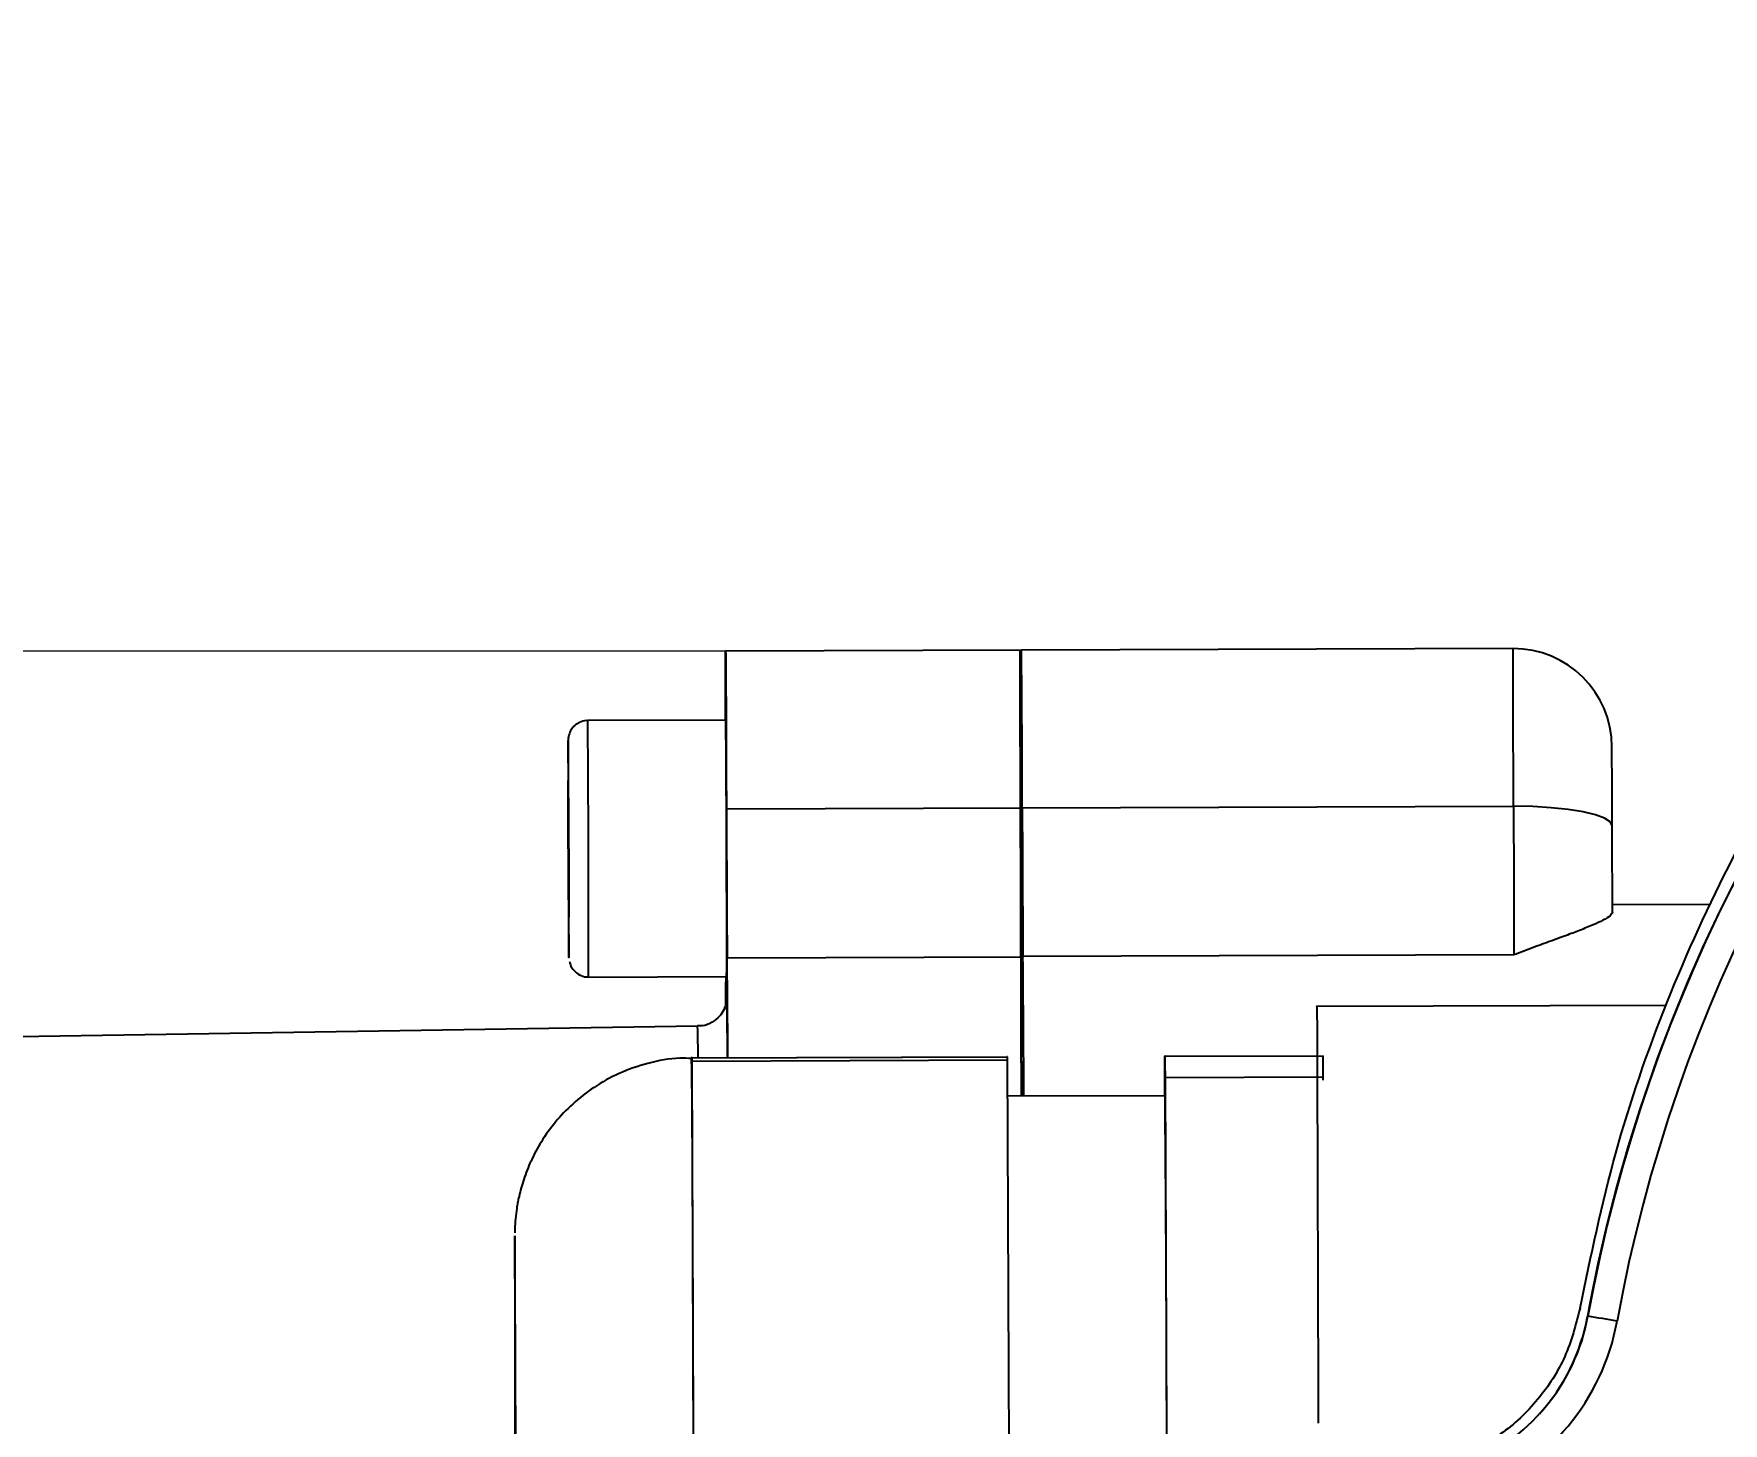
# Model space of a CAD drawing. Header units: millimetres. Extents: x 2271 to 4415, y 823 to 2339.
# Drawn here: x 3550.4 to 3636.1, y 2089.2 to 2159.6 of the extents above; entities that cross this region are included whole.
import ezdxf

# ---------------------------------------------------------------- set-up
doc = ezdxf.new("R2010")
doc.units = ezdxf.units.MM
doc.layers.add('标注', color=3, linetype='Continuous', lineweight=13)
doc.styles.add('SLDTEXTSTYLE1', font='txt.shx', dxfattribs={"width": 0.7, "bigfont": 'gbcbig.shx'})
doc.dimstyles.new('SLDDIMSTYLE12$0', dxfattribs={"dimtxt": 12, "dimasz": 10, "dimexe": 0, "dimexo": 0.0625, "dimgap": 0.875, "dimtad": 1, "dimdec": 1, "dimlfac": 1.8, "dimrnd": 1e-09, "dimzin": 12, "dimdsep": 46, "dimtxsty": 'SLDTEXTSTYLE1', "dimcen": 0.09, "dimdle": 8.16, "dimclrd": 3, "dimclre": 3, "dimadec": 0, "dimazin": 3, "dimtfac": 1, "dimtdec": 1, "dimtofl": 0, "dimtmove": 0, "dimatfit": 3, "dimfxl": 0, "dimfrac": 2, "dimtolj": 1, "dimlwd": 5, "dimlwe": 5, "dimarcsym": 0})

# ---------------------------------------------------------------- blocks, each defined once
blk = doc.blocks.new('*D180')
at = {"layer": 'Defpoints', "color": 0, "transparency": 16777216}
for p in [(3585.56, 2128.313), (3445.909, 1992.314), (3585.956, 1992.314)]:
    blk.add_point(p, dxfattribs=at)
at = {"layer": '标注', "color": 3, "lineweight": 5, "transparency": 16777216}
blk.add_line((3585.497, 2128.313), (3445.909, 2128.313), dxfattribs=at)
at = {"layer": '标注', "color": 3, "linetype": 'Continuous', "lineweight": 5, "transparency": 16777216}
for p, q in [((3445.909, 2118.313), (3445.909, 2002.314)), ((3585.893, 1992.314), (3445.909, 1992.314))]:
    blk.add_line(p, q, dxfattribs=at)
at = {"layer": '标注', "color": 3, "transparency": 16777216}
for points in [[(3444.243, 2118.313), (3447.576, 2118.313), (3445.909, 2128.313)], [(3444.243, 2002.314), (3447.576, 2002.314), (3445.909, 1992.314)]]:
    blk.add_solid(points, dxfattribs=at)
at = {"layer": '标注', "color": 0, "transparency": 16777216, "insert": (3440.034, 2060.314), "char_height": 10, "attachment_point": 5, "rotation": 90, "style": 'SLDTEXTSTYLE1'}
blk.add_mtext('\\A1;136', dxfattribs=at)

msp = doc.modelspace()

# ---------------------------------------------------------------- linework, layer by layer
at = {"color": 7, "linetype": 'Continuous', "lineweight": 25}
for p, q in [((3600.528, 2128.36), (3585.528, 2128.313)), ((3625.457, 2128.438), (3600.528, 2128.36)), ((3585.539, 2124.813), (3578.539, 2124.791)), ((3577.542, 2123.788), (3577.542, 2123.778)), ((3577.549, 2121.752), (3577.559, 2120.03)), ((3577.549, 2120.011), (3577.549, 2121.752)), ((3600.57, 2120.366), (3625.483, 2120.444)), ((3577.56, 2116.547), (3577.549, 2120.011)), ((3577.559, 2120.011), (3577.549, 2120.011)), ((3577.559, 2120.03), (3577.57, 2116.566)), ((3600.57, 2120.348), (3585.57, 2120.3)), ((3577.571, 2114.824), (3577.56, 2116.547)), ((3577.57, 2116.547), (3577.56, 2116.547)), ((3577.57, 2116.566), (3577.571, 2114.824)), ((3635.467, 2115.47), (3630.498, 2115.454)), ((3600.606, 2112.8), (3585.606, 2112.753)), ((3625.506, 2112.909), (3600.605, 2112.831)), ((3578.58, 2111.791), (3585.58, 2111.813)), ((3585.583, 2110.794), (3585.585, 2110.788)), ((3633.219, 2110.352), (3615.515, 2110.297)), ((3584.106, 2109.291), (3473.471, 2107.591)), ((3583.785, 2107.697), (3599.785, 2107.747)), ((3583.804, 2107.697), (3583.785, 2107.697)), ((3583.824, 2107.697), (3583.804, 2107.697)), ((3583.824, 2107.697), (3599.824, 2107.747)), ((3583.825, 2107.533), (3599.825, 2107.584)), ((3583.866, 2097.697), (3583.825, 2107.533)), ((3599.824, 2107.747), (3599.785, 2107.747)), ((3599.906, 2087.911), (3599.825, 2107.584)), ((3607.787, 2107.773), (3615.523, 2107.797)), ((3607.822, 2107.773), (3607.787, 2107.773)), ((3607.822, 2107.773), (3615.822, 2107.798)), ((3615.822, 2107.798), (3615.822, 2107.798)), ((3607.787, 2106.699), (3607.789, 2105.773)), ((3607.829, 2106.699), (3615.828, 2106.725)), ((3607.902, 2088.846), (3607.829, 2106.699)), ((3615.829, 2106.559), (3615.828, 2106.725)), ((3607.811, 2105.773), (3599.832, 2105.748)), ((3583.906, 2087.861), (3583.866, 2097.697)), ((3629.232, 2094.577), (3629.255, 2094.603))]:
    msp.add_line(p, q, dxfattribs=at)
at = {"color": 7, "linetype": 'Continuous', "lineweight": 25, "flags": 128}
for points in [[(3585.526, 2124.813), (3585.525, 2125.399), (3585.524, 2126.637), (3585.524, 2127.556), (3585.525, 2128.122), (3585.528, 2128.313), (3585.532, 2128.122), (3585.537, 2127.556), (3585.543, 2126.637), (3585.55, 2125.399), (3585.556, 2123.891), (3585.563, 2122.169), (3585.57, 2120.3)], [(3625.483, 2120.444), (3625.477, 2122.312), (3625.471, 2124.032), (3625.467, 2125.538), (3625.463, 2126.772), (3625.46, 2127.688), (3625.458, 2128.251), (3625.457, 2128.438)], [(3577.542, 2123.778), (3577.541, 2123.596), (3577.54, 2123.043), (3577.541, 2122.165), (3577.543, 2121.023), (3577.546, 2119.695), (3577.55, 2118.271), (3577.555, 2116.848), (3577.56, 2115.523), (3577.565, 2114.387), (3577.57, 2113.516), (3577.574, 2112.971), (3577.577, 2112.788), (3577.579, 2112.98), (3577.579, 2113.534), (3577.579, 2114.411), (3577.577, 2115.553), (3577.573, 2116.881), (3577.569, 2118.305), (3577.564, 2119.728), (3577.559, 2121.053), (3577.554, 2122.189), (3577.549, 2123.06), (3577.545, 2123.605), (3577.542, 2123.788), (3577.542, 2123.788)], [(3625.483, 2120.444), (3625.487, 2119.162), (3625.49, 2117.938), (3625.494, 2116.794), (3625.497, 2115.75), (3625.5, 2114.824), (3625.503, 2114.033), (3625.505, 2113.391), (3625.506, 2112.909)], [(3630.486, 2119.457), (3630.389, 2119.652), (3630.104, 2119.839), (3629.641, 2120.011), (3629.019, 2120.161), (3628.261, 2120.284), (3627.396, 2120.374), (3626.458, 2120.428), (3625.483, 2120.444)], [(3585.545, 2110.31), (3585.546, 2111.263), (3585.547, 2111.813)], [(3583.825, 2107.533), (3583.825, 2107.554), (3583.825, 2107.575), (3583.825, 2107.595), (3583.824, 2107.616), (3583.824, 2107.636), (3583.824, 2107.657), (3583.824, 2107.677), (3583.824, 2107.697)], [(3599.825, 2107.584), (3599.825, 2107.604), (3599.825, 2107.625), (3599.824, 2107.646), (3599.824, 2107.666), (3599.824, 2107.686), (3599.824, 2107.707), (3599.824, 2107.727), (3599.824, 2107.747)], [(3574.833, 2098.664), (3574.832, 2098.658), (3574.831, 2098.629)], [(3574.885, 2087.669), (3574.879, 2089.603), (3574.872, 2091.466), (3574.865, 2093.193), (3574.858, 2094.72), (3574.851, 2095.992), (3574.845, 2096.963), (3574.84, 2097.598), (3574.836, 2097.874), (3574.833, 2097.782), (3574.831, 2097.324), (3574.831, 2096.517), (3574.832, 2095.39), (3574.834, 2093.985), (3574.837, 2092.351), (3574.841, 2090.547), (3574.847, 2088.64)], [(3583.929, 2077.697), (3583.923, 2080.044), (3583.917, 2082.521), (3583.91, 2085.087), (3583.902, 2087.697), (3583.893, 2090.308), (3583.884, 2092.874), (3583.875, 2095.351), (3583.866, 2097.697)]]:
    msp.add_lwpolyline(points, dxfattribs=at)
at = {"color": 7, "linetype": 'Continuous', "lineweight": 25}
for centre, radius, start, end in [((3707.964, 2080.29), 80, 100.30599, 169.69399), ((3707.967, 2080.293), 78.5, 100.30599, 169.69399), ((3707.941, 2080.265), 80, 138.65643, 169.69399), ((2688.421, 2119.568), 912.15, 0.048977, 0.552306), ((3625.473, 2123.438), 5, 0.18036, 90.18036), ((2200.821, 2113.955), 1377.761, 359.910012, 0.450632), ((2207.663, 2113.977), 1377.919, 359.91005, 0.450609), ((5673.536, 2126.319), 2087.974, 180.165164, 180.372273), ((5688.536, 2126.366), 2087.974, 180.165164, 180.372273), ((1431.44, 2095.146), 2154.238, 0.333967, 0.468285), ((910.116, 2091.318), 2690.576, 0.307334, 0.457468), ((3596.325, 2110.338), 10.751, 177.56894, 179.93382), ((3429.405, 2107.312), 156.219, 0.1435, 1.27531), ((3535.864, 2107.697), 48.268, 0.00099, 1.89151), ((2486.158, 2095.977), 1097.709, 0.089786, 0.611751), ((5240.466, 2107.509), 1632.68, 179.990748, 180.02841), ((1975.13, 2097.24), 1632.725, 0.331938, 0.3696), ((1983.13, 2097.266), 1632.726, 0.331938, 0.3696), ((1172.689, 2084.929), 2435.21, 0.066914, 0.490422), ((6331.653, 2096.402), 2756.822, 179.953718, 180.409783), ((2013.902, 2085.652), 1560.985, 0.074045, 0.47763), ((3619.417, 2096.392), 10, 290.58662, 349.69397), ((3619.419, 2096.395), 11.5, 290.58662, 349.69398), ((3619.394, 2096.366), 10, 317.72608, 349.69399), ((3599.163, 1922.816), 174.403, 79.57071, 80.06417)]:
    msp.add_arc(centre, radius, start, end, dxfattribs=at)
for points in [[(3628.854, 2095.005), (3629.404, 2097.64), (3630.505, 2102.911), (3633.156, 2110.556), (3636.506, 2117.909), (3640.596, 2124.884), (3645.363, 2131.412), (3650.765, 2137.426), (3656.745, 2142.866), (3663.243, 2147.674), (3670.192, 2151.807), (3677.524, 2155.204), (3685.152, 2157.903), (3690.416, 2159.037), (3693.048, 2159.604)], [(3600.476, 2122.36), (3600.477, 2122.301), (3600.477, 2122.182), (3600.48, 2121.26), (3600.484, 2119.939), (3600.489, 2118.367), (3600.494, 2116.794), (3600.498, 2115.471), (3600.501, 2114.543), (3600.501, 2114.421), (3600.502, 2114.36)], [(3600.506, 2112.831), (3600.505, 2113.162), (3600.503, 2113.824), (3600.498, 2115.602), (3600.491, 2117.798), (3600.485, 2119.509), (3600.483, 2120.365)], [(3630.499, 2115.077), (3630.497, 2115.775), (3630.493, 2117.17), (3630.488, 2118.695), (3630.486, 2119.457)], [(3628.854, 2095.005), (3628.64, 2094.169), (3628.211, 2092.498), (3626.781, 2090.316), (3624.9, 2088.507), (3623.337, 2087.778), (3622.555, 2087.413)]]:
    msp.add_open_spline(points, degree=3, dxfattribs=at)
for points, knots in [([(3600.483, 2120.365), (3600.479, 2121.461), (3600.472, 2123.654), (3600.464, 2126.264), (3600.459, 2127.972), (3600.457, 2128.556), (3600.459, 2127.963), (3600.464, 2126.224), (3600.47, 2124.221), (3600.475, 2122.75), (3600.476, 2122.36)], [0, 0, 0, 0, 0.135847, 0.271695, 0.407542, 0.543389, 0.679236, 0.815084, 0.950931, 1, 1, 1, 1]), ([(3578.537, 2124.78), (3578.512, 2124.784), (3578.369, 2124.802), (3578.133, 2124.717), (3577.887, 2124.562), (3577.742, 2124.402), (3577.683, 2124.301), (3577.663, 2124.268)], [0, 0, 0, 0, 0.070718, 0.404384, 0.669438, 0.892053, 1, 1, 1, 1]), ([(3577.663, 2124.268), (3577.622, 2124.173), (3577.569, 2124.052), (3577.549, 2123.912), (3577.545, 2123.869), (3577.544, 2123.844), (3577.543, 2123.82), (3577.542, 2123.811), (3577.542, 2123.804)], [0, 0, 0, 0, 0.451306, 0.570191, 0.642103, 0.706239, 0.800964, 1, 1, 1, 1]), ([(3630.486, 2119.457), (3630.484, 2119.989), (3630.481, 2121.087), (3630.476, 2122.404), (3630.474, 2123.293), (3630.473, 2123.402), (3630.473, 2123.454)], [0, 0, 0, 0, 0.242514, 0.5, 0.757486, 1, 1, 1, 1]), ([(3630.499, 2115.077), (3630.475, 2115.019), (3630.423, 2114.897), (3630.053, 2114.676), (3629.519, 2114.427), (3628.871, 2114.165), (3628.103, 2113.877), (3627.28, 2113.576), (3626.394, 2113.252), (3625.802, 2113.024), (3625.506, 2112.909)], [0, 0, 0, 0, 0.1209405, 0.2506085, 0.3698528, 0.4996175, 0.6170472, 0.7497509, 0.8749007, 1, 1, 1, 1]), ([(3600.502, 2114.36), (3600.502, 2114.201), (3600.504, 2113.448), (3600.506, 2113.068), (3600.507, 2112.768)], [0, 0, 0, 0, 0.2100143, 1, 1, 1, 1]), ([(3600.529, 2105.75), (3600.529, 2105.759), (3600.525, 2107.044), (3600.519, 2108.91), (3600.511, 2111.195), (3600.507, 2112.583), (3600.507, 2112.768), (3600.506, 2112.86)], [0, 0, 0, 0, 0.001771, 0.251328, 0.500885, 0.750443, 1, 1, 1, 1]), ([(3600.506, 2112.86), (3600.507, 2112.776), (3600.507, 2112.609), (3600.511, 2111.245), (3600.519, 2108.988), (3600.524, 2107.106), (3600.529, 2105.792), (3600.529, 2105.75)], [0, 0, 0, 0, 0.24795, 0.495901, 0.743851, 0.991802, 1, 1, 1, 1]), ([(3600.506, 2112.831), (3600.509, 2112.093), (3600.513, 2110.618), (3600.521, 2108.163), (3600.527, 2106.319), (3600.529, 2105.75)], [0, 0, 0, 0, 0.408653, 0.817307, 1, 1, 1, 1]), ([(3600.529, 2105.75), (3600.527, 2106.282), (3600.521, 2108.094), (3600.514, 2110.531), (3600.509, 2112.022), (3600.507, 2112.768)], [0, 0, 0, 0, 0.172217, 0.586109, 1, 1, 1, 1]), ([(3577.607, 2112.57), (3577.627, 2112.495), (3577.671, 2112.336), (3577.84, 2112.091), (3578.106, 2111.889), (3578.386, 2111.784), (3578.544, 2111.801), (3578.583, 2111.806)], [0, 0, 0, 0, 0.174617, 0.3668705, 0.6478485, 0.9119939, 1, 1, 1, 1]), ([(3585.492, 2110.289), (3585.474, 2110.237), (3585.415, 2110.072), (3585.21, 2109.767), (3584.845, 2109.471), (3584.445, 2109.297), (3584.188, 2109.311), (3584.107, 2109.315)], [0, 0, 0, 0, 0.0991709, 0.3188134, 0.5815151, 0.868955, 1, 1, 1, 1]), ([(3615.515, 2110.289), (3615.515, 2110.291), (3615.514, 2110.395), (3615.516, 2110.024), (3615.518, 2109.131), (3615.523, 2107.571), (3615.53, 2105.479), (3615.538, 2102.889), (3615.548, 2099.881), (3615.558, 2096.536), (3615.569, 2092.947), (3615.577, 2090.448), (3615.581, 2089.185), (3615.581, 2089.173)], [0, 0, 0, 0, 0.002842, 0.11352, 0.224198, 0.334877, 0.445555, 0.556233, 0.666911, 0.777589, 0.888267, 0.998946, 1, 1, 1, 1]), ([(3583.803, 2107.658), (3583.604, 2107.668), (3582.856, 2107.706), (3581.602, 2107.453), (3580.136, 2106.952), (3578.858, 2106.241), (3577.773, 2105.396), (3576.882, 2104.46), (3576.18, 2103.481), (3575.654, 2102.502), (3575.285, 2101.568), (3575.05, 2100.719), (3574.921, 2100.006), (3574.863, 2099.473), (3574.842, 2099.137), (3574.836, 2098.972), (3574.834, 2098.877), (3574.833, 2098.837), (3574.833, 2098.817)], [0, 0, 0, 0, 0.041636, 0.156268, 0.263569, 0.364672, 0.460043, 0.549757, 0.633584, 0.711015, 0.781229, 0.843036, 0.894669, 0.932642, 0.955557, 0.96924, 0.983624, 1, 1, 1, 1])]:
    msp.add_open_spline(points, degree=3, knots=knots, dxfattribs=at)

# ---------------------------------------------------------------- dimensions: what is measured, and where the dimension line sits
at = {"layer": '标注'}
dim = msp.add_linear_dim(base=(3445.909, 1992.314), p1=(3585.56, 2128.313), p2=(3585.956, 1992.314), angle=90, text='136', dimstyle='SLDDIMSTYLE12$0', override={"dimtxt": 10, "dimtdec": 3, "dimtzin": 0}, dxfattribs=at)
dim.commit()
dim.dimension.update_dxf_attribs({"geometry": '*D180', "text_midpoint": (3440.034, 2060.314)})

doc.saveas('drawing.dxf')
